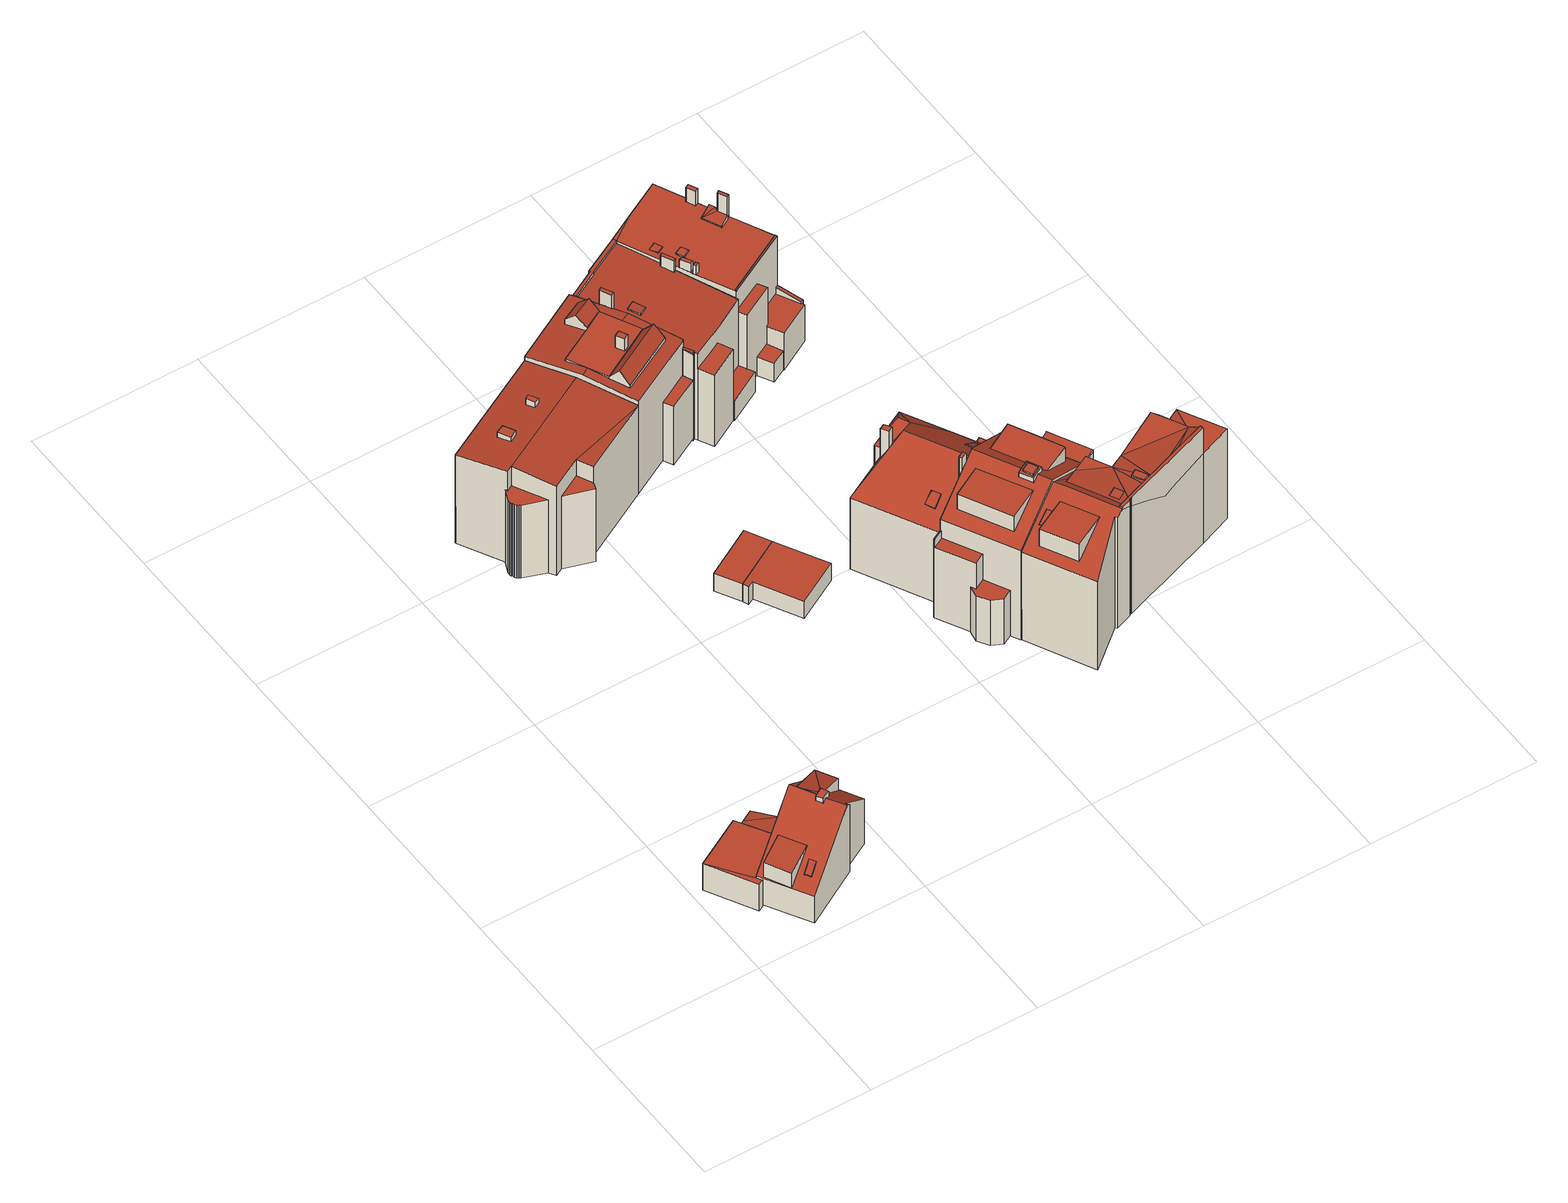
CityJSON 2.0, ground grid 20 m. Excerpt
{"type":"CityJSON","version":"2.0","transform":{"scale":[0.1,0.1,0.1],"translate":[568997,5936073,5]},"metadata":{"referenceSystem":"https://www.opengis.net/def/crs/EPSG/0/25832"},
"CityObjects":{
"building1":{"type":"Building","attributes":{"Grundfläche 2D":"61.696210","Grundhöhe NN":"7.297"},"geometry":[{"type":"Solid","lod":"3","boundaries":[[[[0,1,2,3,4]],[[4,5,6,0]],[[7,8,9,10,11,12]],[[8,7,13]],[[1,10,9,2]],[[3,2,9,14,15,4]],[[5,4,15,16]],[[6,5,16,17]],[[0,6,17,18]],[[0,18,19,10,1]],[[12,11,10,19,20]],[[7,12,20,21]],[[13,7,21,22]],[[9,8,13,22,14]],[[16,15,14,22,21,20,19,18,17]]]],"semantics":{"surfaces":[{"type":"RoofSurface"},{"type":"WallSurface"},{"type":"GroundSurface"}],"values":[[0,0,0,0,1,1,1,1,1,1,1,1,1,1,2]]}}]},
"building2":{"type":"Building","attributes":{"Grundfläche 2D":"75.850905","Grundhöhe NN":"7.594"},"children":["building2-1","building2-2"],"geometry":[{"type":"MultiSurface","lod":"3","boundaries":[[[23,24,25,26]],[[27,28,29,30,31,32,33,34,35,36],[37,38,39,40,41,42,43]],[[32,31,30,29,28,44,45],[24,46,47,25]],[[48,49,42,41]],[[49,48,50,51]],[[41,40,48]],[[23,26,47,46]],[[24,23,46]],[[26,25,47]],[[43,42,49]],[[38,37,51,50]],[[49,51,37,43]],[[45,44,52,53]],[[34,33,32,45,53,54]],[[35,34,54,55]],[[36,35,55,56]],[[27,36,56,57]],[[44,28,27,57,52]],[[53,52,57,56,55,54]]],"semantics":{"surfaces":[{"type":"RoofSurface"},{"type":"WallSurface"},{"type":"GroundSurface"}],"values":[0,0,0,0,0,0,1,1,1,1,1,1,1,1,1,1,1,1,2]}}]},
"building2-1":{"type":"BuildingInstallation","parents":["building2"],"geometry":[{"type":"MultiSurface","lod":"3","boundaries":[[[58,59,60,61]],[[62,63,60,59]],[[61,60,63,64]],[[59,58,65,62]],[[64,65,58,61]]],"semantics":{"surfaces":[{"type":"RoofSurface"},{"type":"WallSurface"}],"values":[0,1,1,1,1]}}]},
"building2-2":{"type":"BuildingInstallation","parents":["building2"],"geometry":[{"type":"MultiSurface","lod":"3","boundaries":[[[66,67,68,69,70,71,72,73]],[[40,74,29,75,71,70,69,68,48]],[[72,71,75,76]],[[76,30,77,66,73,72]],[[38,50,48,68,67,66,77]]],"semantics":{"surfaces":[{"type":"RoofSurface"},{"type":"WallSurface"}],"values":[0,1,1,1,1]}}]},
"building3":{"type":"Building","attributes":{"Grundfläche 2D":"185.023634","Grundhöhe NN":"6.125"},"children":["building3-1","building3-2"],"geometry":[{"type":"Solid","lod":"3","boundaries":[[[[78,79,80,81,82]],[[78,82,83,84,85]],[[86,85,84]],[[87,88,89,90]],[[91,92,93,94,95,96,97,98,99,100,101,102,103,104,105]],[[80,79,106,107]],[[96,81,80,107,108,97]],[[81,96,95,82]],[[109,83,82,95,94,110]],[[88,84,83,109,111,89]],[[84,88,87,86]],[[86,87,112,113,85]],[[106,79,78,85,113]],[[90,89,111,114]],[[87,90,114,112]],[[94,93,115,110]],[[98,97,108,116]],[[99,98,116,117]],[[100,99,117,118]],[[101,100,118,119]],[[102,101,119,120]],[[103,102,120,121]],[[104,103,121,122]],[[105,104,122,123]],[[93,92,124,115]],[[91,105,123,125]],[[92,91,125,124]],[[121,120,119,118,117,116,108,107,106,113,112,114,111,109,110,115,124,125,123,122]]]],"semantics":{"surfaces":[{"type":"RoofSurface"},{"type":"WallSurface"},{"type":"GroundSurface"}],"values":[[0,0,0,0,0,1,1,1,1,1,1,1,1,1,1,1,1,1,1,1,1,1,1,1,1,1,1,2]]}}]},
"building3-1":{"type":"BuildingInstallation","parents":["building3"],"geometry":[{"type":"MultiSurface","lod":"3","boundaries":[[[126,127,128,129]],[[129,128,130,131]],[[126,129,131,132]],[[132,133,127,126]],[[133,130,128,127]]],"semantics":{"surfaces":[{"type":"RoofSurface"},{"type":"WallSurface"}],"values":[0,1,1,1,1]}}]},
"building3-2":{"type":"BuildingInstallation","parents":["building3"],"geometry":[{"type":"MultiSurface","lod":"3","boundaries":[[[134,135,136,137]],[[137,136,138,139]],[[134,137,139,140]],[[135,134,140,141]],[[136,135,141,138]]],"semantics":{"surfaces":[{"type":"RoofSurface"},{"type":"WallSurface"}],"values":[0,1,1,1,1]}}]},
"building4":{"type":"Building","attributes":{"Grundfläche 2D":"21.174889","Grundhöhe NN":"6.295"},"geometry":[{"type":"Solid","lod":"3","boundaries":[[[[142,143,144,145]],[[146,147,145,144]],[[147,148,142,145]],[[148,149,143,142]],[[149,146,144,143]],[[149,148,147,146]]]],"semantics":{"surfaces":[{"type":"RoofSurface"},{"type":"WallSurface"},{"type":"GroundSurface"}],"values":[[0,1,1,1,1,2]]}}]},
"building5":{"type":"Building","attributes":{"Grundfläche 2D":"39.076123","Grundhöhe NN":"6.294"},"geometry":[{"type":"Solid","lod":"3","boundaries":[[[[150,151,152,153,145,144]],[[147,146,144,145]],[[146,154,150,144]],[[154,155,151,150]],[[155,156,152,151]],[[156,157,153,152]],[[157,147,145,153]],[[157,156,155,154,146,147]]]],"semantics":{"surfaces":[{"type":"RoofSurface"},{"type":"WallSurface"},{"type":"GroundSurface"}],"values":[[0,1,1,1,1,1,1,2]]}}]},
"building6":{"type":"Building","attributes":{"Grundfläche 2D":"128.389124","Grundhöhe NN":"6.087"},"children":["building6-1","building6-2"],"geometry":[{"type":"MultiSurface","lod":"3","boundaries":[[[158,159,160,161]],[[162,163,164,159,158,165]],[[166,167,168,169,170],[171,172,173,174]],[[175,176,177,178,179,180,181,182,183,184,185]],[[179,186,187,188,185,184,189,190,191,192,180]],[[193,194,195,196]],[[161,160,177,176]],[[161,176,175,165,158]],[[164,178,177,160,159]],[[165,170,162]],[[163,170,169,164]],[[170,163,162]],[[185,188,166,170,165,175]],[[167,187,186,168]],[[179,178,164,169,168,186]],[[194,197,198,183,182,181,113,199,195]],[[200,201,191,190,189,184,183,198,202]],[[192,191,201,106]],[[181,180,192,106,113]],[[196,195,199,203]],[[193,196,203,204]],[[194,193,204,197]],[[113,106,201,200,202,198,197,204,203,199]]],"semantics":{"surfaces":[{"type":"RoofSurface"},{"type":"WallSurface"},{"type":"GroundSurface"}],"values":[0,0,0,0,0,0,1,1,1,1,1,1,1,1,1,1,1,1,1,1,1,1,2]}}]},
"building6-1":{"type":"BuildingInstallation","parents":["building6"],"geometry":[{"type":"MultiSurface","lod":"3","boundaries":[[[205,206,207,208]],[[209,205,208,210]],[[211,187,167,210,208,207]],[[167,166,188,209,210]],[[188,212,206,205,209]],[[212,211,207,206]]],"semantics":{"surfaces":[{"type":"RoofSurface"},{"type":"WallSurface"}],"values":[0,0,1,1,1,1]}}]},
"building6-2":{"type":"BuildingInstallation","parents":["building6"],"geometry":[{"type":"MultiSurface","lod":"3","boundaries":[[[213,214,215,216]],[[216,215,172,171]],[[213,216,171,174]],[[214,213,174,173]],[[215,214,173,172]]],"semantics":{"surfaces":[{"type":"RoofSurface"},{"type":"WallSurface"}],"values":[0,1,1,1,1]}}]},
"building7":{"type":"Building","attributes":{"Grundfläche 2D":"146.990151","Grundhöhe NN":"5.712"},"children":["building7-1","building7-2","building7-3","building7-4","building7-5"],"geometry":[{"type":"Solid","lod":"3","boundaries":[[[[217,218,219,220,221,222,223,224,225,226,227,228,229,230,231,232,233,234,235]],[[236,237,238,239,240]],[[241,242,243,244]],[[245,246,247,248]],[[238,237,249,250]],[[239,238,250,251]],[[240,239,251,252]],[[232,247,246,233]],[[233,246,253,254,234]],[[235,234,254,255]],[[256,220,219,218,217,235,255,257]],[[222,221,258,259]],[[221,220,256,258]],[[223,222,259,260]],[[223,260,261,243,224]],[[236,240,226,225,224,243,242]],[[262,247,232,231,230,229,228,227,226,240,252]],[[244,243,261,263]],[[244,263,249,237,241]],[[241,237,236,242]],[[264,248,247,262]],[[245,248,264,265]],[[246,245,265,253]],[[250,249,263,261,260,259,258,256,257,255,254,253,265,264,262,252,251]]]],"semantics":{"surfaces":[{"type":"RoofSurface"},{"type":"WallSurface"},{"type":"GroundSurface"}],"values":[[0,0,0,0,1,1,1,1,1,1,1,1,1,1,1,1,1,1,1,1,1,1,1,2]]}}]},
"building7-1":{"type":"BuildingInstallation","parents":["building7"],"geometry":[{"type":"MultiSurface","lod":"3","boundaries":[[[266,267,268,269,270,271,272,273]],[[235,217,270,269]],[[271,270,217,274]],[[274,275,272,271]],[[273,272,275,231]],[[266,273,231,232]],[[267,266,232,233]],[[233,234,268,267]],[[234,235,269,268]]],"semantics":{"surfaces":[{"type":"RoofSurface"},{"type":"WallSurface"}],"values":[0,1,1,1,1,1,1,1,1]}}]},
"building7-2":{"type":"BuildingInstallation","parents":["building7"],"geometry":[{"type":"MultiSurface","lod":"3","boundaries":[[[276,277,278,279]],[[279,278,280,281]],[[276,279,281,282]],[[277,276,282,283]],[[283,280,278,277]]],"semantics":{"surfaces":[{"type":"RoofSurface"},{"type":"WallSurface"}],"values":[0,1,1,1,1]}}]},
"building7-3":{"type":"BuildingInstallation","parents":["building7"],"geometry":[{"type":"MultiSurface","lod":"3","boundaries":[[[284,285,286,287]],[[285,284,223,220]],[[284,287,222,223]],[[287,286,221,222]],[[286,285,220,221]]],"semantics":{"surfaces":[{"type":"RoofSurface"},{"type":"WallSurface"}],"values":[0,1,1,1,1]}}]},
"building7-4":{"type":"BuildingInstallation","parents":["building7"],"geometry":[{"type":"MultiSurface","lod":"3","boundaries":[[[288,289,290,291]],[[229,292,291,290]],[[288,291,292,293]],[[293,228,289,288]],[[290,289,228,229]]],"semantics":{"surfaces":[{"type":"RoofSurface"},{"type":"WallSurface"}],"values":[0,1,1,1,1]}}]},
"building7-5":{"type":"BuildingInstallation","parents":["building7"],"geometry":[{"type":"MultiSurface","lod":"3","boundaries":[[[294,295,296,297]],[[296,295,218,219]],[[219,298,297,296]],[[299,294,297,298]],[[299,218,295,294]]],"semantics":{"surfaces":[{"type":"RoofSurface"},{"type":"WallSurface"}],"values":[0,1,1,1,1]}}]},
"building8":{"type":"Building","attributes":{"Grundfläche 2D":"149.600464","Grundhöhe NN":"6.188"},"children":["building8-1","building8-2","building8-3","building8-4"],"geometry":[{"type":"Solid","lod":"3","boundaries":[[[[300,301,302,303,304,305]],[[306,303,302]],[[307,303,306]],[[308,303,307,309]],[[305,304,310,311,312,313]],[[309,307,306]],[[310,304,308]],[[304,303,308]],[[314,315,316,317,318,319,320]],[[321,322,323,324]],[[317,316,325,326]],[[318,317,326,327]],[[319,318,327,328]],[[320,319,328,329]],[[314,320,329,330]],[[323,322,315,314,330,331]],[[322,321,332,333,306,302,301,316,315]],[[309,306,333,334]],[[308,309,334,335]],[[310,308,335,336]],[[311,310,336,337]],[[300,305,313,312,311,337,325,316,301]],[[324,323,331,338]],[[338,332,321,324]],[[330,329,328,327,326,325,337,336,335,334,333,332,338,331]]]],"semantics":{"surfaces":[{"type":"RoofSurface"},{"type":"WallSurface"},{"type":"GroundSurface"}],"values":[[0,0,0,0,0,0,0,0,0,0,1,1,1,1,1,1,1,1,1,1,1,1,1,1,2]]}}]},
"building8-1":{"type":"BuildingInstallation","parents":["building8"],"geometry":[{"type":"MultiSurface","lod":"3","boundaries":[[[339,340,341,342]],[[343,344,340,339]],[[342,341,345,346]],[[339,342,346,343]],[[344,345,341,340]]],"semantics":{"surfaces":[{"type":"RoofSurface"},{"type":"WallSurface"}],"values":[0,1,1,1,1]}}]},
"building8-2":{"type":"BuildingInstallation","parents":["building8"],"geometry":[{"type":"MultiSurface","lod":"3","boundaries":[[[347,348,349,350]],[[349,351,352,350]],[[352,353,347,350]],[[353,354,348,347]],[[349,348,354,351]]],"semantics":{"surfaces":[{"type":"RoofSurface"},{"type":"WallSurface"}],"values":[0,1,1,1,1]}}]},
"building8-3":{"type":"BuildingInstallation","parents":["building8"],"geometry":[{"type":"MultiSurface","lod":"3","boundaries":[[[355,356,357,358]],[[312,313,358,357]],[[313,359,355,358]],[[356,355,359,360]],[[360,312,357,356]]],"semantics":{"surfaces":[{"type":"RoofSurface"},{"type":"WallSurface"}],"values":[0,1,1,1,1]}}]},
"building8-4":{"type":"BuildingInstallation","parents":["building8"],"geometry":[{"type":"MultiSurface","lod":"3","boundaries":[[[361,362,363,364]],[[365,366,364,363]],[[366,367,361,364]],[[362,361,367,368]],[[363,362,368,365]]],"semantics":{"surfaces":[{"type":"RoofSurface"},{"type":"WallSurface"}],"values":[0,1,1,1,1]}}]},
"building9":{"type":"Building","attributes":{"Grundfläche 2D":"152.674038","Grundhöhe NN":"5.900"},"children":["building9-1","building9-2","building9-3","building9-4","building9-5"],"geometry":[{"type":"Solid","lod":"3","boundaries":[[[[369,370,371,372,373,374,375,376,377,378,379,380]],[[381,382,383,384]],[[385,386,387,388,389,390]],[[391,392,393,394,395,396,397,398],[383,399,400,384]],[[389,401,402,403,404,369,405,406,395,394,393,392,391,407,376,408,409,410,411,390]],[[394,393,394,395]],[[412,413,414,415,416,417]],[[418,419,420,421,422,423]],[[424,425,426,427,428,429,430]],[[410,373,372,402]],[[410,409,374,373]],[[375,374,409,408]],[[408,376,375]],[[370,369,404]],[[371,370,404,403]],[[403,402,372,371]],[[407,431,378,377,376]],[[431,432,379,378]],[[432,433,405,369,380,379]],[[382,381,400,399]],[[399,383,382]],[[400,381,384]],[[401,389,388]],[[411,385,390]],[[411,410,402,401,388,387,386,385]],[[434,435,436,413]],[[434,413,412,437,438,439,436,435]],[[414,413,436,440]],[[415,414,440,441]],[[420,419,428,427,442,443,398,397,444,421]],[[431,407,391,398,443,445]],[[446,447,448,432,431,445]],[[437,412,417,405,433,432,448,447,446,439,438]],[[415,449,406,405,417,416]],[[444,397,396,395,406,449,415,441,450,421]],[[422,421,450,451]],[[452,430,429,418,423,422,451,453]],[[418,429,428,419]],[[424,430,452,454]],[[425,424,454,455]],[[426,425,455,456]],[[456,442,427,426]],[[440,436,439,446,445,443,442,456,455,454,452,453,451,450,441]]]],"semantics":{"surfaces":[{"type":"RoofSurface"},{"type":"WallSurface"},{"type":"GroundSurface"}],"values":[[0,0,0,0,0,0,0,0,0,1,1,1,1,1,1,1,1,1,1,1,1,1,1,1,1,1,1,1,1,1,1,1,1,1,1,1,1,1,1,1,1,1,2]]}}]},
"building9-1":{"type":"BuildingInstallation","parents":["building9"],"geometry":[{"type":"MultiSurface","lod":"3","boundaries":[[[457,458,459,460,461]],[[459,458,462,463]],[[461,460,459,463,464,465]],[[457,461,465,466]],[[458,457,466,462]]],"semantics":{"surfaces":[{"type":"RoofSurface"},{"type":"WallSurface"}],"values":[0,1,1,1,1]}}]},
"building9-2":{"type":"BuildingInstallation","parents":["building9"],"geometry":[{"type":"MultiSurface","lod":"3","boundaries":[[[467,449,468,469]],[[449,467,414,415]],[[468,449,415,416]],[[469,468,416,413]],[[414,467,469,413]]],"semantics":{"surfaces":[{"type":"RoofSurface"},{"type":"WallSurface"}],"values":[0,1,1,1,1]}}]},
"building9-3":{"type":"BuildingInstallation","parents":["building9"],"geometry":[{"type":"MultiSurface","lod":"3","boundaries":[[[470,471,472,444]],[[444,472,420,421]],[[470,444,421,422]],[[471,470,422,423]],[[472,471,423,420]]],"semantics":{"surfaces":[{"type":"RoofSurface"},{"type":"WallSurface"}],"values":[0,1,1,1,1]}}]},
"building9-4":{"type":"BuildingInstallation","parents":["building9"],"geometry":[{"type":"MultiSurface","lod":"3","boundaries":[[[473,474,475,476,477],[462,466,465,464,463]],[[476,475,478,479]],[[480,477,476,479,392]],[[473,477,480,481]],[[473,481,394,474]],[[475,474,394,478]]],"semantics":{"surfaces":[{"type":"RoofSurface"},{"type":"WallSurface"}],"values":[0,1,1,1,1,1]}}]},
"building9-5":{"type":"BuildingInstallation","parents":["building9"],"geometry":[{"type":"MultiSurface","lod":"3","boundaries":[[[482,483,484,485,434,437,448,486]],[[487,488,485,484]],[[488,435,434,485]],[[435,438,437,434]],[[438,447,448,437]],[[447,489,486,448]],[[489,490,482,486]],[[490,491,483,482]],[[491,487,484,483]],[[438,435,488,487,491,490,489,447]]],"semantics":{"surfaces":[{"type":"RoofSurface"},{"type":"WallSurface"},{"type":"OuterCeilingSurface"}],"values":[0,1,1,1,1,1,1,1,1,2]}}]},
"building10":{"type":"Building","attributes":{"Grundfläche 2D":"176.965335","Grundhöhe NN":"6.046"},"children":["building10-1","building10-2","building10-3","building10-4"],"geometry":[{"type":"MultiSurface","lod":"3","boundaries":[[[492,493,494,495]],[[494,496,495]],[[494,497,498,499]],[[500,494,499,501]],[[494,500,496]],[[502,503,504,505,501,499,506]],[[507,508,506]],[[508,509,510,511,512,513,514,506],[515,516,517,518]],[[514,519,506]],[[520,521,502,506,519,501,505]],[[522,513,512]],[[523,524,525,526]],[[527,528,529,530,531,532,533,534,535],[536,537,538,539,523,526]],[[540,528,541,542,543,544,545,546]],[[544,547,548,549,550,545]],[[534,551,552,522,512,511,510,509,541,528,527,535]],[[553,554,555]],[[556,557,555,554,558,559]],[[557,556,493,492]],[[498,497,494,493,556,559,558,547]],[[547,544,543,506,499,498]],[[507,506,543,542]],[[542,541,509,508,507]],[[537,524,523,539,560,561,538]],[[525,524,537,536]],[[536,526,525]],[[531,530,562,563]],[[532,531,563,564]],[[533,532,564,565]],[[566,567,568,552,551,534,533,565,569]],[[570,568,567,571]],[[572,573,574,555,575,576,577,578,579,580]],[[553,555,574,581]],[[578,570,571,579]],[[554,553,581,582]],[[558,554,582,583]],[[548,547,558,583,584]],[[549,548,584,585]],[[550,549,585,586]],[[545,550,586,587]],[[546,545,587,588]],[[530,529,528,540,546,588,562]],[[584,583,582,581,574,573,572,580,579,571,567,566,569,565,564,563,562,588,587,586,585]]],"semantics":{"surfaces":[{"type":"RoofSurface"},{"type":"WallSurface"},{"type":"GroundSurface"}],"values":[0,0,0,0,0,0,0,0,0,0,0,0,0,0,0,0,0,0,1,1,1,1,1,1,1,1,1,1,1,1,1,1,1,1,1,1,1,1,1,1,1,1,2]}}]},
"building10-1":{"type":"BuildingInstallation","parents":["building10"],"geometry":[{"type":"MultiSurface","lod":"3","boundaries":[[[589,590,591,592]],[[592,591,521,520]],[[504,589,592,520,505]],[[590,589,504,503]],[[521,591,590,503,502]]],"semantics":{"surfaces":[{"type":"RoofSurface"},{"type":"WallSurface"}],"values":[0,1,1,1,1]}}]},
"building10-2":{"type":"BuildingInstallation","parents":["building10"],"geometry":[{"type":"MultiSurface","lod":"3","boundaries":[[[518,593,516,515]],[[593,518,517]],[[593,517,516]]],"semantics":{"surfaces":[{"type":"RoofSurface"},{"type":"WallSurface"}],"values":[0,1,1]}}]},
"building10-3":{"type":"BuildingInstallation","parents":["building10"],"geometry":[{"type":"MultiSurface","lod":"3","boundaries":[[[594,595,596,597,598,599,600,601,602,603,604]],[[601,600,599,578,577,576,575,555,602]],[[605,551,595,594]],[[551,552,568,597,596,595]],[[597,568,570,598]],[[598,570,578,599]],[[495,604,603,602,555,557,492]],[[495,496,500,501,594,604]],[[514,513,522,605,594,501,519]]],"semantics":{"surfaces":[{"type":"RoofSurface"},{"type":"WallSurface"}],"values":[0,1,1,1,1,1,1,1,1]}}]},
"building10-4":{"type":"BuildingInstallation","parents":["building10"],"geometry":[{"type":"MultiSurface","lod":"3","boundaries":[[[606,561,560,607]],[[539,608,607,560]],[[606,607,608,609]],[[609,538,561,606]]],"semantics":{"surfaces":[{"type":"RoofSurface"},{"type":"WallSurface"}],"values":[0,1,1,1]}}]},
"building11":{"type":"Building","attributes":{"Grundfläche 2D":"151.686903","Grundhöhe NN":"5.772"},"children":["building11-1","building11-2","building11-3","building11-4","building11-5","building11-6","building11-7","building11-8","building11-9"],"geometry":[{"type":"Solid","lod":"3","boundaries":[[[[610,611,612,613,614,615,616,617,618,619,620,621,622,623,624,625,626,273,627]],[[266,273,626]],[[628,629,630,631,632,633,634,635,636,637]],[[638,639,640,641]],[[642,643,644,645]],[[646,647,648,649]],[[641,640,650,651]],[[638,641,651,652]],[[637,636,635,653,616,615,647,646]],[[654,624,623,622,621,620,619,618,617,616,653,635,655,656,657]],[[658,659,266,626,625,624,654,660,643,642]],[[661,647,615,614,613,612,611,610,627,273,266,659]],[[644,643,660,662]],[[645,644,662,663]],[[642,645,663,658]],[[648,647,661,664]],[[640,639,629,628,649,648,664,650]],[[649,628,637,646]],[[665,631,630,629,639,638,652]],[[632,631,665,666]],[[633,632,666,667]],[[634,633,667,668]],[[635,634,668,655]],[[655,668,667,666,665,652,651,650,664,661,659,658,663,662,660,654,657,656]]]],"semantics":{"surfaces":[{"type":"RoofSurface"},{"type":"WallSurface"},{"type":"GroundSurface"}],"values":[[0,0,0,0,0,0,1,1,1,1,1,1,1,1,1,1,1,1,1,1,1,1,1,2]]}}]},
"building11-1":{"type":"BuildingInstallation","parents":["building11"],"geometry":[{"type":"MultiSurface","lod":"3","boundaries":[[[669,670,671,672]],[[623,673,672,671]],[[669,672,673,674]],[[674,622,670,669]],[[671,670,622,623]]],"semantics":{"surfaces":[{"type":"RoofSurface"},{"type":"WallSurface"}],"values":[0,1,1,1,1]}}]},
"building11-2":{"type":"BuildingInstallation","parents":["building11"],"geometry":[{"type":"MultiSurface","lod":"3","boundaries":[[[675,676,677,678]],[[612,613,678,677]],[[613,679,675,678]],[[676,675,679,680]],[[680,612,677,676]]],"semantics":{"surfaces":[{"type":"RoofSurface"},{"type":"WallSurface"}],"values":[0,1,1,1,1]}}]},
"building11-3":{"type":"BuildingInstallation","parents":["building11"],"geometry":[{"type":"MultiSurface","lod":"3","boundaries":[[[681,682,683,684]],[[684,683,685,686]],[[686,687,681,684]],[[682,681,687,688]],[[688,685,683,682]]],"semantics":{"surfaces":[{"type":"RoofSurface"},{"type":"WallSurface"}],"values":[0,1,1,1,1]}}]},
"building11-4":{"type":"BuildingInstallation","parents":["building11"],"geometry":[{"type":"MultiSurface","lod":"3","boundaries":[[[689,690,691,692]],[[692,691,610,611]],[[611,693,689,692]],[[690,689,693,694]],[[694,610,691,690]]],"semantics":{"surfaces":[{"type":"RoofSurface"},{"type":"WallSurface"}],"values":[0,1,1,1,1]}}]},
"building11-5":{"type":"BuildingInstallation","parents":["building11"],"geometry":[{"type":"MultiSurface","lod":"3","boundaries":[[[695,696,697,698]],[[699,700,698,697]],[[700,701,695,698]],[[618,696,695,701,702]],[[619,699,697,696,618]]],"semantics":{"surfaces":[{"type":"RoofSurface"},{"type":"WallSurface"}],"values":[0,1,1,1,1]}}]},
"building11-6":{"type":"BuildingInstallation","parents":["building11"],"geometry":[{"type":"MultiSurface","lod":"3","boundaries":[[[703,704,705,706]],[[614,615,703,706]],[[615,616,704,703]],[[616,617,705,704]],[[617,614,706,705]]],"semantics":{"surfaces":[{"type":"RoofSurface"},{"type":"WallSurface"}],"values":[0,1,1,1,1]}}]},
"building11-7":{"type":"BuildingInstallation","parents":["building11"],"geometry":[{"type":"MultiSurface","lod":"3","boundaries":[[[707,708,709]],[[700,708,707]],[[707,710,711,701,700]],[[699,708,700]],[[619,620,621,709,708,699]],[[711,712,702,701]],[[621,713,707,709]],[[710,707,713,714]],[[711,710,714,712]]],"semantics":{"surfaces":[{"type":"RoofSurface"},{"type":"WallSurface"}],"values":[0,0,0,0,1,1,1,1,1]}}]},
"building11-8":{"type":"BuildingInstallation","parents":["building11"],"geometry":[{"type":"MultiSurface","lod":"3","boundaries":[[[715,716,717,718]],[[718,717,719,720]],[[720,721,715,718]],[[716,715,721,722]],[[722,719,717,716]]],"semantics":{"surfaces":[{"type":"RoofSurface"},{"type":"WallSurface"}],"values":[0,1,1,1,1]}}]},
"building11-9":{"type":"BuildingInstallation","parents":["building11"],"geometry":[{"type":"MultiSurface","lod":"3","boundaries":[[[723,724,725,653,726]],[[723,726,636,727]],[[727,633,634,725,724,723]],[[634,635,653,725]],[[636,726,653,635]]],"semantics":{"surfaces":[{"type":"RoofSurface"},{"type":"WallSurface"}],"values":[0,1,1,1,1]}}]}
},
"vertices":[
[38,61,62],[92,92,61],[64,140,60],[19,115,61],[5,107,62],[36,52,62],[42,55,62],[117,136,37],[83,151,38],[64,140,40],[92,92,40],[102,97,39],[130,113,37],[97,159,37],[64,140,23],[5,107,23],[36,52,23],[42,55,23],[38,61,23],[92,92,23],[130,113,23],[117,136,23],[97,159,23],
[58,27,87],[88,44,95],[72,72,95],[43,55,87],[142,120,92],[102,97,128],[118,69,128],[122,62,128],[132,45,128],[134,41,128],[139,44,124],[139,44,123],[137,48,123],[172,67,92],[155,88,96],[125,71,123],[124,73,123],[120,71,126],[112,85,126],[108,92,126],[142,111,96],[38,61,65],[71,5,65],[58,27,66],[43,55,66],[124,73,125],[142,111,113],[125,71,125],[155,88,113],[38,61,26],[71,5,26],[139,44,26],[137,48,26],[172,67,26],[142,120,26],
[87,26,88],[83,33,88],[73,27,77],[77,20,77],[83,33,87],[73,27,76],[77,20,76],[87,26,87],
[128,65,131],[125,71,131],[124,73,131],[118,70,131],[118,69,131],[114,67,131],[118,60,131],[122,62,131],[118,70,128],[114,67,124],[118,60,124],[128,65,123],
[227,662,145],[200,714,140],[71,646,140],[99,594,145],[106,598,145],[130,553,141],[167,573,141],[260,600,140],[176,555,140],[176,555,117],[167,573,117],[139,558,117],[173,547,117],[96,572,117],[98,571,117],[99,570,117],[125,561,117],[106,598,117],[99,594,117],[98,597,117],[92,583,117],[92,581,117],[92,580,117],[92,578,117],[93,577,117],[94,576,117],[94,574,117],[95,573,117],[200,714,11],[71,646,11],[98,597,11],[130,553,11],[125,561,11],[139,558,11],[176,555,11],[260,600,11],[173,547,11],[99,570,11],[92,583,11],[92,581,11],[92,580,11],[92,578,11],[93,577,11],[94,576,11],[94,574,11],[95,573,11],[98,571,11],[96,572,11],
[127,645,150],[118,641,150],[125,627,150],[134,632,150],[125,627,144],[134,632,144],[127,645,142],[118,641,142],
[171,665,151],[166,662,151],[171,652,151],[177,655,151],[171,652,144],[177,655,144],[171,665,142],[166,662,142],
[305,479,38],[247,447,38],[263,419,38],[320,451,38],[263,419,13],[320,451,13],[305,479,13],[247,447,13],
[266,412,38],[273,416,38],[301,365,38],[352,393,38],[266,412,13],[273,416,13],[301,365,13],[352,393,13],
[321,663,166],[257,629,166],[262,618,152],[327,652,152],[290,660,152],[284,657,152],[251,639,152],[315,674,152],[292,718,153],[269,705,153],[228,683,153],[251,639,153],[315,674,153],[278,668,153],[284,671,153],[289,662,153],[283,659,153],[315,674,150],[327,652,148],[262,618,148],[251,639,150],[240,661,152],[231,656,152],[260,600,146],[342,643,146],[344,645,146],[315,700,152],[304,695,152],[228,683,150],[269,705,150],[292,718,150],[288,752,147],[286,755,147],[284,759,146],[200,714,146],[347,632,96],[342,643,96],[305,624,96],[311,613,96],[342,643,11],[344,645,11],[305,624,11],[286,755,11],[284,759,11],[288,752,11],[311,613,11],[347,632,11],
[287,728,166],[281,739,154],[257,727,154],[263,716,166],[292,718,154],[269,705,154],[257,727,148],[281,739,148],
[283,659,171],[289,662,171],[284,671,171],[278,668,171],
[288,752,144],[300,729,142],[306,716,141],[344,645,134],[342,643,134],[347,632,133],[350,634,133],[352,631,132],[388,649,132],[427,670,132],[426,672,133],[394,733,139],[387,747,140],[379,762,141],[363,792,144],[361,796,145],[317,773,145],[318,772,145],[286,755,145],[388,649,36],[396,633,36],[397,632,36],[436,653,36],[427,670,36],[396,633,111],[388,649,111],[352,631,111],[361,614,111],[308,791,75],[317,773,75],[361,796,75],[351,814,75],[396,633,7],[397,632,7],[436,653,7],[427,670,7],[317,773,7],[318,772,7],[286,755,7],[344,645,7],[288,752,7],[342,643,7],[347,632,7],[350,634,7],[352,631,7],[361,796,7],[361,614,7],[351,814,7],[308,791,7],
[361,796,148],[317,773,148],[318,772,148],[286,755,148],[288,752,148],[320,769,148],[320,770,148],[363,792,148],[320,769,144],[320,770,144],
[340,706,141],[333,719,142],[324,714,142],[331,701,141],[324,714,140],[331,701,139],[340,706,139],[333,719,140],
[350,634,135],[344,645,135],[342,643,135],[347,632,135],
[391,731,156],[394,733,156],[387,747,156],[384,745,156],[384,745,140],[391,731,139],
[303,731,170],[300,729,170],[306,716,170],[310,718,170],[310,718,141],[303,731,142],
[482,336,166],[537,365,116],[511,414,116],[473,432,137],[446,403,167],[482,335,167],[483,466,116],[467,444,137],[443,431,116],[437,442,116],[377,396,116],[425,306,116],[465,327,152],[472,330,158],[542,411,92],[519,398,92],[537,365,92],[555,374,92],[556,372,92],[561,375,92],[560,377,92],[511,414,62],[519,398,62],[540,410,62],[532,425,62],[537,365,12],[555,374,12],[556,372,12],[561,375,12],[560,377,12],[542,411,12],[540,410,12],[511,414,12],[483,466,12],[437,442,12],[443,431,12],[377,396,12],[425,306,12],[532,425,12],
[506,365,139],[523,374,123],[518,384,123],[501,375,139],[506,365,138],[523,374,122],[518,384,122],[501,375,138],
[443,332,139],[438,342,139],[427,337,130],[432,326,130],[427,337,129],[432,326,129],[443,332,138],[438,342,138],
[470,334,183],[463,330,183],[465,327,183],[472,330,183],[470,334,158],[463,330,152],
[437,410,171],[432,418,171],[426,415,171],[431,407,171],[426,415,128],[431,407,147],[437,410,147],[432,418,128],
[558,332,142],[556,331,142],[563,316,142],[555,312,142],[564,295,142],[573,300,142],[581,285,142],[583,286,142],[584,286,142],[601,295,142],[576,342,142],[574,340,142],[441,300,169],[471,243,169],[506,261,170],[475,318,170],[565,292,170],[564,295,170],[555,312,170],[535,350,170],[502,332,170],[532,275,170],[525,255,179],[517,270,179],[511,283,179],[509,285,179],[482,336,179],[482,335,178],[423,304,139],[466,223,139],[471,243,147],[441,300,147],[535,350,149],[555,312,149],[563,316,143],[556,331,143],[559,332,141],[541,367,141],[584,286,141],[581,285,143],[573,300,143],[564,295,149],[565,292,149],[574,340,110],[556,372,110],[555,374,110],[541,367,110],[542,364,110],[559,332,110],[433,255,112],[446,262,112],[424,303,112],[423,304,112],[411,298,112],[411,296,112],[428,247,75],[436,234,75],[449,228,75],[460,234,75],[446,262,75],[433,255,75],[430,261,75],[601,295,139],[576,342,139],[574,340,139],[556,372,73],[556,372,65],[556,372,9],[574,340,73],[574,340,65],[574,340,9],[555,374,9],[541,367,9],[460,234,9],[466,223,9],[423,304,123],[601,295,9],[576,342,9],[576,342,65],[576,342,72],[541,367,120],[423,304,9],[411,298,9],[430,261,9],[411,296,9],[428,247,9],[436,234,9],[449,228,9],
[516,285,183],[506,280,183],[511,269,183],[516,272,183],[521,275,183],[506,280,181],[511,269,181],[516,272,181],[521,275,181],[516,285,181],
[555,374,120],[542,364,120],[556,372,120],
[411,298,123],[411,296,123],[424,303,123],
[517,289,181],[509,285,181],[502,281,181],[510,266,181],[525,274,181],[502,281,174],[510,266,174],[525,274,174],[517,289,174],
[595,345,67],[574,384,67],[560,377,72],[561,375,72],[579,337,72],[560,377,65],[561,375,65],[579,337,65],[595,345,65],[574,384,65],
[688,233,177],[690,234,177],[683,247,169],[688,234,176],[649,220,173],[668,277,169],[663,285,168],[606,253,168],[619,209,171],[615,208,171],[603,225,170],[605,226,170],[612,213,171],[612,212,171],[590,245,168],[576,272,168],[556,261,169],[540,253,170],[542,249,170],[562,211,170],[570,194,170],[573,193,170],[577,194,170],[570,203,170],[565,213,170],[575,219,169],[580,209,170],[602,203,171],[605,209,171],[598,222,170],[571,192,170],[520,234,169],[482,215,169],[503,175,169],[541,195,169],[529,248,177],[525,255,177],[503,243,163],[466,223,138],[506,146,138],[552,184,172],[554,182,172],[562,185,177],[533,241,177],[503,175,144],[482,215,144],[497,223,154],[510,229,163],[584,286,137],[556,261,159],[576,272,145],[590,245,146],[606,253,135],[601,263,135],[588,288,135],[663,285,142],[663,286,142],[661,285,142],[657,293,142],[562,185,176],[573,189,170],[728,245,141],[701,295,141],[689,230,141],[690,234,141],[688,233,141],[668,277,142],[683,247,142],[510,229,164],[497,223,155],[466,223,10],[506,146,10],[552,184,10],[554,182,10],[573,189,10],[574,190,10],[574,190,169],[562,185,10],[576,191,168],[576,191,10],[630,209,10],[641,213,10],[689,230,10],[641,213,136],[630,209,134],[603,200,151],[577,191,167],[577,191,10],[603,200,10],[728,245,10],[701,295,10],[668,277,10],[663,286,10],[661,285,10],[657,293,10],[601,263,10],[588,288,10],
[612,213,172],[605,226,172],[598,222,172],[605,209,172],
[575,219,170],
[561,189,179],[562,185,179],[573,189,179],[574,190,179],[576,191,179],[577,191,179],[603,200,179],[641,213,179],[689,230,179],[688,233,179],[688,234,179],[561,189,176],
[493,231,155],[506,237,164],[506,237,163],[493,231,154],
[396,729,145],[402,718,144],[403,715,144],[405,712,144],[426,674,142],[426,672,142],[502,712,142],[501,714,142],[476,760,144],[471,770,145],[469,774,145],[466,780,145],[460,791,146],[455,801,146],[436,836,148],[434,835,148],[395,814,148],[383,753,146],[470,681,61],[467,679,61],[476,662,61],[476,661,61],[515,682,61],[514,685,61],[516,686,61],[502,712,61],[499,711,61],[464,692,61],[476,662,35],[467,679,35],[449,670,35],[459,653,35],[395,814,76],[434,835,76],[425,851,76],[386,830,76],[464,692,114],[426,672,114],[432,661,114],[470,681,114],[449,670,8],[459,653,8],[476,662,8],[502,712,71],[436,836,8],[502,712,8],[469,774,8],[466,780,8],[395,814,8],[361,796,8],[434,835,8],[426,672,8],[425,851,8],[386,830,8],[432,661,8],[476,661,8],[515,682,8],[514,685,8],[516,686,8],
[456,789,167],[460,791,167],[455,801,167],[451,799,167],[451,799,146],[456,789,146],
[409,714,157],[407,717,157],[403,715,157],[405,712,157],[409,714,144],[407,717,144],
[397,760,147],[393,769,147],[384,765,147],[389,756,147],[384,765,146],[389,756,146],[397,760,146],[393,769,146],
[406,720,157],[400,730,157],[396,729,157],[402,718,157],[406,720,144],[400,730,145],
[473,758,176],[476,760,176],[471,770,176],[468,768,176],[471,770,150],[468,768,150],[473,758,150],[473,758,144],
[426,672,143],[502,712,143],[501,714,143],[426,674,143],
[451,772,146],[469,774,150],[466,780,150],[462,751,146],[473,757,150],[473,757,144],[451,772,145],[462,751,144],
[416,742,147],[412,750,147],[403,746,147],[407,737,147],[403,746,145],[407,737,145],[416,742,145],[412,750,145],
[513,685,64],[514,685,64],[516,686,64],[499,711,71],[513,685,61]
]}
